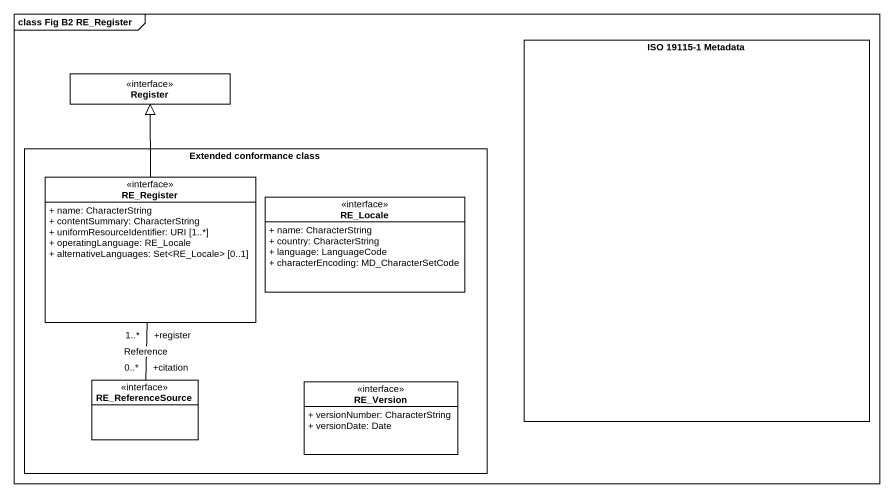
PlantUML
@startuml
mainframe class Fig B2 RE_Register
allowmixing
hide circle
hide empty members
skinparam classAttributeIconSize 0
rectangle "ISO 19115-1 Metadata" as ISO_19115_1_Metadata
class Register <<interface>> #FFFFFF
rectangle "Extended conformance class" as Extended_conformance_class {
  class RE_Register <<interface>> #FFFFFF {
    + name: CharacterString
    + contentSummary: CharacterString
    + uniformResourceIdentifier: URI [1..*]
    + operatingLanguage: RE_Locale
    + alternativeLanguages: Set<RE_Locale> [0..1]
  }
  class RE_Locale <<interface>> #FFFFFF {
    + name: CharacterString
    + country: CharacterString
    + language: LanguageCode
    + characterEncoding: MD_CharacterSetCode
  }
  class RE_ReferenceSource <<interface>> #FFFFFF
  class RE_Version <<interface>> #FFFFFF {
    + versionNumber: CharacterString
    + versionDate: Date
  }
}
RE_Register -up-|> Register
RE_Register "+register\n1..*" -- "+citation\n0..*" RE_ReferenceSource : Reference
@enduml
